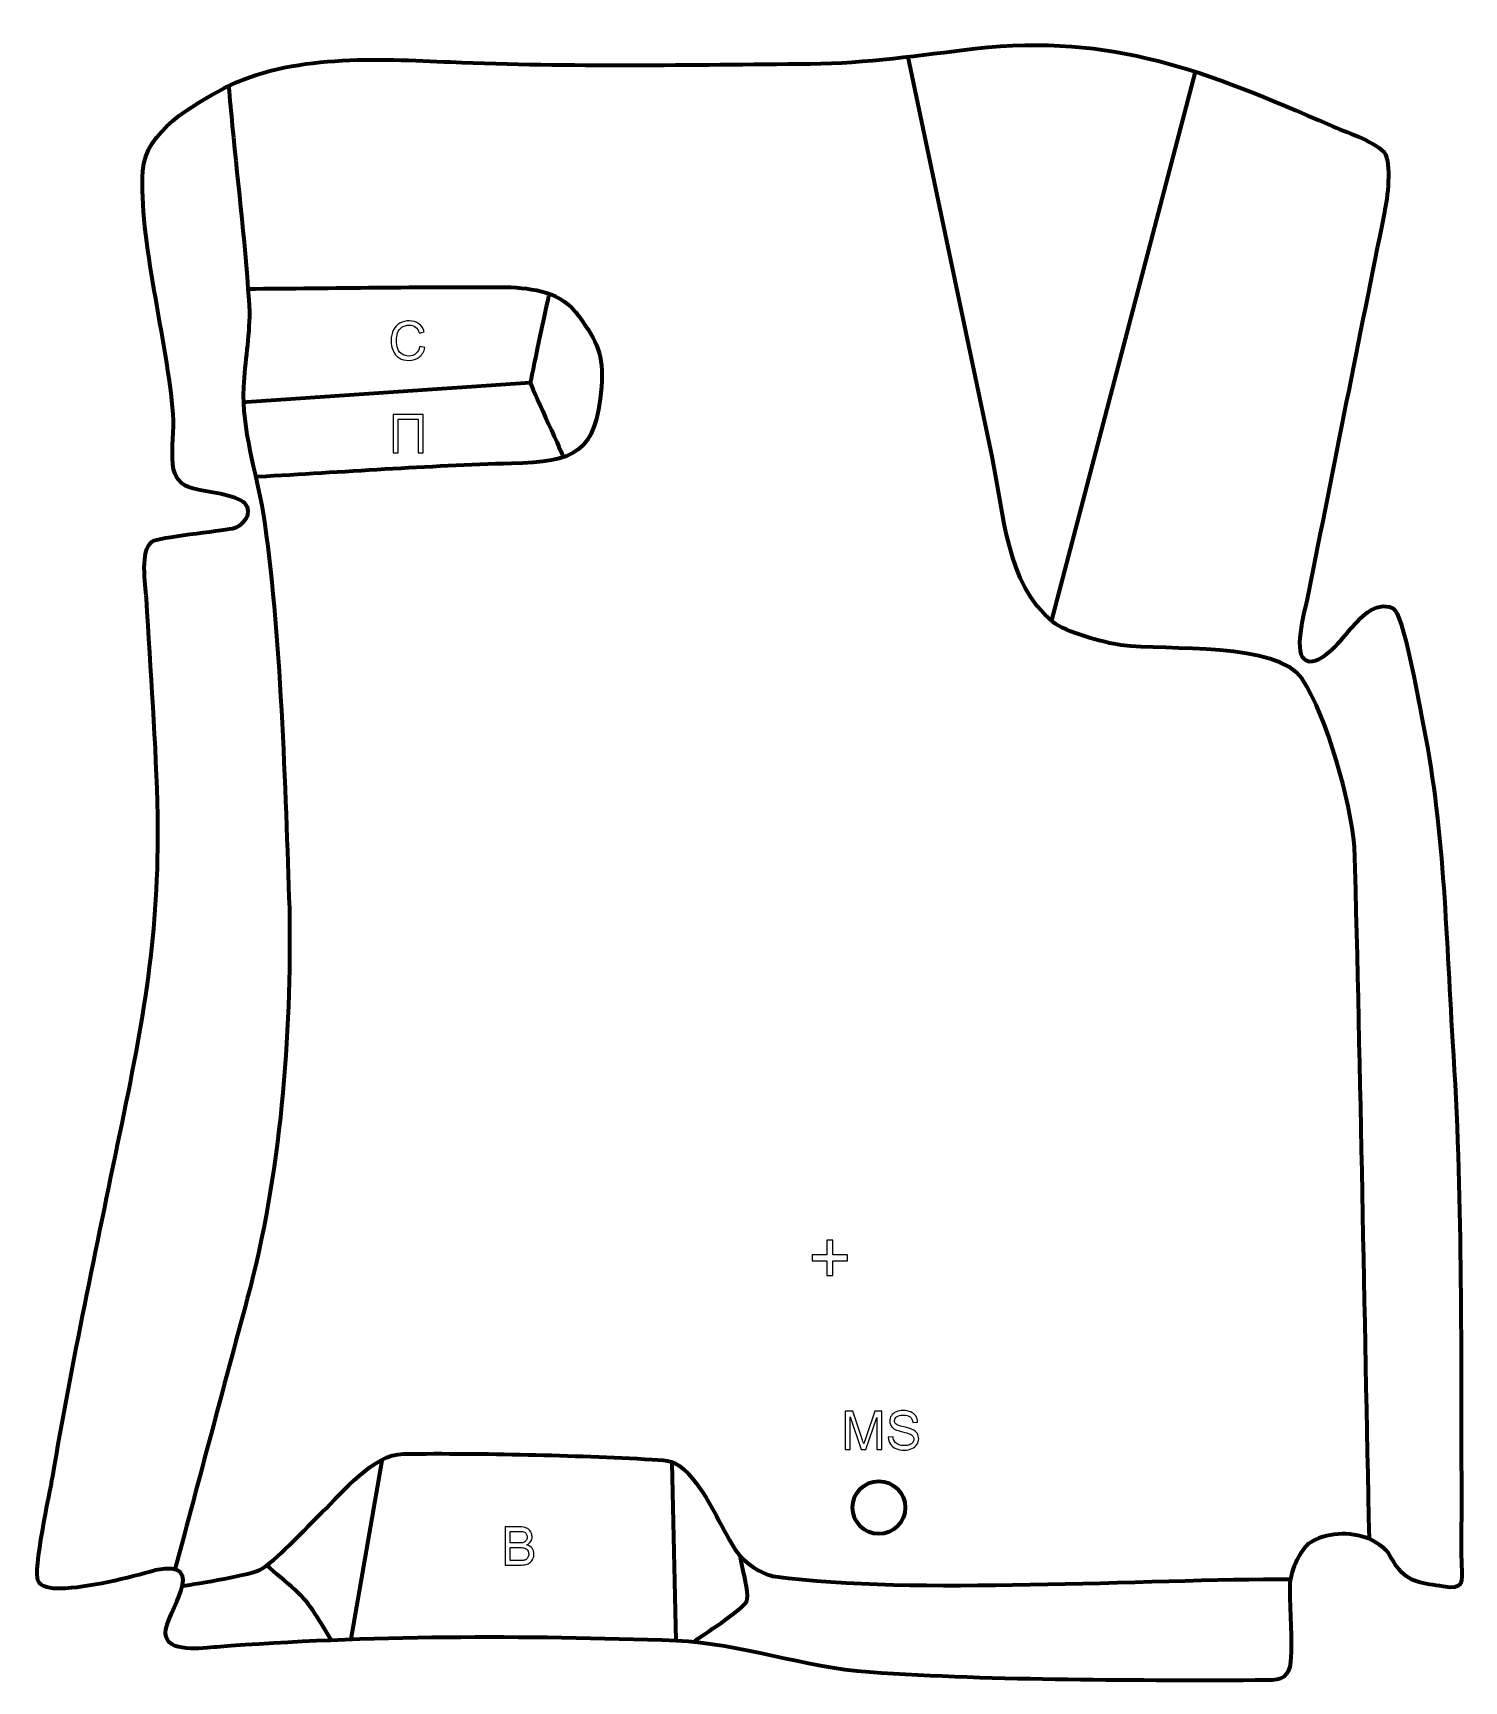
# Model space of a CAD drawing. Header units: millimetres. Extents: x 1280 to 1962, y -88 to 698.
import ezdxf

# ---------------------------------------------------------------- set-up
doc = ezdxf.new("R2010")
doc.units = ezdxf.units.MM
doc.header["$MEASUREMENT"] = 0
doc.layers.add('layer 2', color=7, linetype='Continuous')
doc.layers.add('layer 3', color=7, linetype='Continuous')

msp = doc.modelspace()

# ---------------------------------------------------------------- linework, layer by layer
at = {"layer": 'layer 2', "color": 142, "lineweight": 200}
msp.add_ellipse((1683.2414, -5.1439), major_axis=(12.5574, 0), ratio=0.99999204, dxfattribs=at)
at = {"layer": 'layer 2', "color": 140, "lineweight": 158}
for points, knots in [([(1917.2221, -20.1414), (1914.8527, 89.8872), (1913.1379, 199.9742), (1910.1625, 309.9834), (1910.1625, 309.9834), (1908.0415, 332.4337), (1897.2737, 371.2717), (1885.2095, 390.1704), (1885.2095, 390.1704), (1873.2429, 407.8048), (1821.3615, 403.405), (1798.6459, 406.2041), (1798.6459, 406.2041), (1790.9979, 407.2642), (1772.1445, 412.4286), (1766.3496, 417.1196), (1766.3496, 417.1196), (1743.5858, 436.0132), (1743.1808, 468.7767), (1737.2138, 496.1836), (1737.2138, 496.1836), (1737.2138, 496.1836), (1697.1592, 686.8635), (1697.1592, 686.8635)], [0, 0, 0, 0, 0.14285714, 0.14285714, 0.14285714, 0.14285714, 0.28571429, 0.28571429, 0.28571429, 0.28571429, 0.42857143, 0.42857143, 0.42857143, 0.42857143, 0.57142857, 0.57142857, 0.57142857, 0.57142857, 0.71428571, 0.71428571, 0.71428571, 0.71428571, 1, 1, 1, 1]), ([(1373.0376, 672.8644), (1373.6226, 666.5229), (1374.2076, 660.1812), (1374.7926, 653.8397), (1374.7926, 653.8397), (1377.5264, 624.6307), (1381.4145, 594.5476), (1382.9669, 565.3543), (1382.9669, 565.3543), (1383.0052, 552.5489), (1380.7066, 541.6353), (1380.1109, 529.2837), (1380.1109, 529.2837), (1379.1329, 509.0059), (1386.2541, 488.9886), (1389.4699, 469.0095), (1389.4699, 469.0095), (1397.9459, 415.0793), (1400.1228, 335.659), (1402.0213, 280.6677), (1402.0213, 280.6677), (1403.1284, 219.7295), (1397.8115, 153.3613), (1381.9697, 94.5476), (1381.9697, 94.5476), (1370.3721, 51.4904), (1358.9809, 8.378), (1347.4588, -34.6993)], [0, 0, 0, 0, 0.125, 0.125, 0.125, 0.125, 0.25, 0.25, 0.25, 0.25, 0.375, 0.375, 0.375, 0.375, 0.5, 0.5, 0.5, 0.5, 0.625, 0.625, 0.625, 0.625, 0.75, 0.75, 0.75, 0.75, 1, 1, 1, 1]), ([(1381.9571, 576.1743), (1423.0759, 576.452), (1464.1994, 577.1498), (1505.3194, 576.9969), (1505.3194, 576.9969), (1518.434, 576.516), (1532.0607, 574.6487), (1540.162, 563.1088), (1540.162, 563.1088), (1548.9328, 550.6128), (1551.8694, 545.1322), (1550.9311, 529.3742), (1550.9311, 529.3742), (1548.2328, 497.3744), (1538.2661, 493.7382), (1507.9259, 492.8637), (1507.9259, 492.8637), (1467.9186, 491.7106), (1427.2173, 488.6623), (1387.1804, 486.4853), (1387.1804, 486.4853), (1387.1804, 486.4853), (1386.2266, 486.4335), (1386.2266, 486.4335)], [0, 0, 0, 0, 0.14285714, 0.14285714, 0.14285714, 0.14285714, 0.28571429, 0.28571429, 0.28571429, 0.28571429, 0.42857143, 0.42857143, 0.42857143, 0.42857143, 0.57142857, 0.57142857, 0.57142857, 0.57142857, 0.71428571, 0.71428571, 0.71428571, 0.71428571, 1, 1, 1, 1]), ([(1525.9057, 573.7963), (1524.9494, 569.2959), (1516.9274, 532.4214), (1517.05, 531.2895), (1517.05, 531.2895), (1517.1731, 530.1526), (1530.9701, 499.9849), (1532.6836, 496.1837)], [0, 0, 0, 0, 0.33333333, 0.33333333, 0.33333333, 0.33333333, 1, 1, 1, 1]), ([(1350.9847, -42.5509), (1358.2177, -41.2681), (1384.3739, -37.3605), (1389.0826, -34.2955), (1389.0826, -34.2955), (1398.7248, -27.6248), (1408.8988, -15.8029), (1417.637, -7.4242), (1417.637, -7.4242), (1427.2575, 2.0334), (1442.1862, 20.3164), (1456.5098, 20.4704), (1456.5098, 20.4704), (1494.6796, 20.8812), (1537.1083, 19.8823), (1575.0167, 17.8052), (1575.0167, 17.8052), (1583.2651, 17.3533), (1585.8556, 17.4476), (1592.3607, 11.0074), (1592.3607, 11.0074), (1602.9884, -0.9215), (1606.6733, -12.7069), (1614.8759, -25.41), (1614.8759, -25.41), (1618.5993, -31.1762), (1627.0856, -37.1188), (1633.9161, -38.0422), (1633.9161, -38.0422), (1699.2627, -46.8765), (1810.311, -39.1385), (1880.3449, -39.2632)], [0, 0, 0, 0, 0.11111111, 0.11111111, 0.11111111, 0.11111111, 0.22222222, 0.22222222, 0.22222222, 0.22222222, 0.33333333, 0.33333333, 0.33333333, 0.33333333, 0.44444444, 0.44444444, 0.44444444, 0.44444444, 0.55555556, 0.55555556, 0.55555556, 0.55555556, 0.66666667, 0.66666667, 0.66666667, 0.66666667, 0.77777778, 0.77777778, 0.77777778, 0.77777778, 1, 1, 1, 1]), ([(1594.6882, -69.2872), (1599.6528, -65.7878), (1617.6391, -54.1614), (1620.0869, -50.085), (1620.0869, -50.085), (1621.5397, -47.6659), (1619.13, -38.2155), (1618.5327, -35.3186), (1618.5327, -35.3186), (1618.1001, -33.2203), (1617.6488, -31.1259), (1617.2058, -29.0299)], [0, 0, 0, 0, 0.25, 0.25, 0.25, 0.25, 0.5, 0.5, 0.5, 0.5, 1, 1, 1, 1]), ([(1422.0745, -68.2523), (1416.7768, -59.9771), (1412.1357, -50.9512), (1404.7226, -44.3371), (1404.7226, -44.3371), (1400.2108, -40.3117), (1395.5187, -36.4404), (1390.9421, -32.4798)], [0, 0, 0, 0, 0.33333333, 0.33333333, 0.33333333, 0.33333333, 1, 1, 1, 1])]:
    msp.add_open_spline(points, degree=3, knots=knots, dxfattribs=at)
for points in [[(1834.1156, 679.7075), (1834.1156, 679.7075), (1765.5715, 417.947), (1765.5715, 417.947)], [(1516.8687, 531.2688), (1516.8687, 531.2688), (1379.3174, 521.9662), (1379.3174, 521.9662)], [(1446.1658, 17.3516), (1446.1658, 17.3516), (1431.2753, -67.9023), (1431.2753, -67.9023)], [(1586.5377, -68.7035), (1586.5377, -68.7035), (1584.6758, 16.2012), (1584.6758, 16.2012)]]:
    msp.add_open_spline(points, degree=3, dxfattribs=at)
at = {"layer": 'layer 2', "color": 142}
for points, knots in [([(1464.2816, 548.7074), (1464.2816, 548.7074), (1466.7056, 548.0951), (1466.7056, 548.0951), (1466.7056, 548.0951), (1466.1995, 546.109), (1465.2895, 544.5993), (1463.9754, 543.5574), (1463.9754, 543.5574), (1462.6613, 542.5155), (1461.0538, 541.9924), (1459.1528, 541.9924), (1459.1528, 541.9924), (1457.188, 541.9924), (1455.589, 542.3922), (1454.3557, 543.1959), (1454.3557, 543.1959), (1453.1224, 543.9954), (1452.1868, 545.1564), (1451.5447, 546.6746), (1451.5447, 546.6746), (1450.9025, 548.1971), (1450.5793, 549.8259), (1450.5793, 551.5695), (1450.5793, 551.5695), (1450.5793, 553.4705), (1450.9408, 555.129), (1451.668, 556.5452), (1451.668, 556.5452), (1452.3952, 557.9614), (1453.4286, 559.0373), (1454.7682, 559.773), (1454.7682, 559.773), (1456.1078, 560.5087), (1457.5835, 560.8745), (1459.1911, 560.8745), (1459.1911, 560.8745), (1461.0197, 560.8745), (1462.555, 560.4109), (1463.7968, 559.4796), (1463.7968, 559.4796), (1465.0428, 558.5482), (1465.9104, 557.2426), (1466.3994, 555.5586), (1466.3994, 555.5586), (1466.3994, 555.5586), (1464.0264, 554.9972), (1464.0264, 554.9972), (1464.0264, 554.9972), (1463.6054, 556.3241), (1462.9887, 557.2937), (1462.185, 557.8976), (1462.185, 557.8976), (1461.3812, 558.5057), (1460.3691, 558.8076), (1459.1485, 558.8076), (1459.1485, 558.8076), (1457.7494, 558.8076), (1456.5756, 558.4717), (1455.6358, 557.7998), (1455.6358, 557.7998), (1454.6959, 557.1278), (1454.0325, 556.222), (1453.654, 555.0908), (1453.654, 555.0908), (1453.2713, 553.9553), (1453.0799, 552.7858), (1453.0799, 551.5823), (1453.0799, 551.5823), (1453.0799, 550.03), (1453.3053, 548.6734), (1453.7561, 547.5167), (1453.7561, 547.5167), (1454.2069, 546.3557), (1454.9086, 545.4924), (1455.8612, 544.9183), (1455.8612, 544.9183), (1456.8138, 544.3442), (1457.843, 544.0592), (1458.9529, 544.0592), (1458.9529, 544.0592), (1460.3053, 544.0592), (1461.445, 544.4505), (1462.3806, 545.2287), (1462.3806, 545.2287), (1463.3162, 546.0112), (1463.9499, 547.168), (1464.2816, 548.7074)], [0, 0, 0, 0, 0.04347826, 0.04347826, 0.04347826, 0.04347826, 0.08695652, 0.08695652, 0.08695652, 0.08695652, 0.13043478, 0.13043478, 0.13043478, 0.13043478, 0.17391304, 0.17391304, 0.17391304, 0.17391304, 0.2173913, 0.2173913, 0.2173913, 0.2173913, 0.26086957, 0.26086957, 0.26086957, 0.26086957, 0.30434783, 0.30434783, 0.30434783, 0.30434783, 0.34782609, 0.34782609, 0.34782609, 0.34782609, 0.39130435, 0.39130435, 0.39130435, 0.39130435, 0.43478261, 0.43478261, 0.43478261, 0.43478261, 0.47826087, 0.47826087, 0.47826087, 0.47826087, 0.52173913, 0.52173913, 0.52173913, 0.52173913, 0.56521739, 0.56521739, 0.56521739, 0.56521739, 0.60869565, 0.60869565, 0.60869565, 0.60869565, 0.65217391, 0.65217391, 0.65217391, 0.65217391, 0.69565217, 0.69565217, 0.69565217, 0.69565217, 0.73913043, 0.73913043, 0.73913043, 0.73913043, 0.7826087, 0.7826087, 0.7826087, 0.7826087, 0.82608696, 0.82608696, 0.82608696, 0.82608696, 0.86956522, 0.86956522, 0.86956522, 0.86956522, 0.91304348, 0.91304348, 0.91304348, 0.91304348, 1, 1, 1, 1]), ([(1451.473, 516.1803), (1451.473, 516.1803), (1465.8131, 516.1803), (1465.8131, 516.1803), (1465.8131, 516.1803), (1465.8131, 516.1803), (1465.8131, 497.9106), (1465.8131, 497.9106), (1465.8131, 497.9106), (1465.8131, 497.9106), (1463.3891, 497.9106), (1463.3891, 497.9106), (1463.3891, 497.9106), (1463.3891, 497.9106), (1463.3891, 514.0369), (1463.3891, 514.0369), (1463.3891, 514.0369), (1463.3891, 514.0369), (1453.897, 514.0369), (1453.897, 514.0369), (1453.897, 514.0369), (1453.897, 514.0369), (1453.897, 497.9106), (1453.897, 497.9106), (1453.897, 497.9106), (1453.897, 497.9106), (1451.473, 497.9106), (1451.473, 497.9106), (1451.473, 497.9106), (1451.473, 497.9106), (1451.473, 516.1803), (1451.473, 516.1803)], [0, 0, 0, 0, 0.11111111, 0.11111111, 0.11111111, 0.11111111, 0.22222222, 0.22222222, 0.22222222, 0.22222222, 0.33333333, 0.33333333, 0.33333333, 0.33333333, 0.44444444, 0.44444444, 0.44444444, 0.44444444, 0.55555556, 0.55555556, 0.55555556, 0.55555556, 0.66666667, 0.66666667, 0.66666667, 0.66666667, 0.77777778, 0.77777778, 0.77777778, 0.77777778, 1, 1, 1, 1]), ([(1658.3805, 105.5518), (1658.3805, 105.5518), (1658.3805, 112.4979), (1658.3805, 112.4979), (1658.3805, 112.4979), (1658.3805, 112.4979), (1651.4698, 112.4979), (1651.4698, 112.4979), (1651.4698, 112.4979), (1651.4698, 112.4979), (1651.4698, 115.4039), (1651.4698, 115.4039), (1651.4698, 115.4039), (1651.4698, 115.4039), (1658.3805, 115.4039), (1658.3805, 115.4039), (1658.3805, 115.4039), (1658.3805, 115.4039), (1658.3805, 122.3145), (1658.3805, 122.3145), (1658.3805, 122.3145), (1658.3805, 122.3145), (1661.3219, 122.3145), (1661.3219, 122.3145), (1661.3219, 122.3145), (1661.3219, 122.3145), (1661.3219, 115.4039), (1661.3219, 115.4039), (1661.3219, 115.4039), (1661.3219, 115.4039), (1668.2326, 115.4039), (1668.2326, 115.4039), (1668.2326, 115.4039), (1668.2326, 115.4039), (1668.2326, 112.4979), (1668.2326, 112.4979), (1668.2326, 112.4979), (1668.2326, 112.4979), (1661.3219, 112.4979), (1661.3219, 112.4979), (1661.3219, 112.4979), (1661.3219, 112.4979), (1661.3219, 105.5518), (1661.3219, 105.5518), (1661.3219, 105.5518), (1661.3219, 105.5518), (1658.3805, 105.5518), (1658.3805, 105.5518)], [0, 0, 0, 0, 0.07692308, 0.07692308, 0.07692308, 0.07692308, 0.15384615, 0.15384615, 0.15384615, 0.15384615, 0.23076923, 0.23076923, 0.23076923, 0.23076923, 0.30769231, 0.30769231, 0.30769231, 0.30769231, 0.38461538, 0.38461538, 0.38461538, 0.38461538, 0.46153846, 0.46153846, 0.46153846, 0.46153846, 0.53846154, 0.53846154, 0.53846154, 0.53846154, 0.61538462, 0.61538462, 0.61538462, 0.61538462, 0.69230769, 0.69230769, 0.69230769, 0.69230769, 0.76923077, 0.76923077, 0.76923077, 0.76923077, 0.84615385, 0.84615385, 0.84615385, 0.84615385, 1, 1, 1, 1]), ([(1667.1866, 22.5341), (1667.1866, 22.5341), (1667.1866, 40.8038), (1667.1866, 40.8038), (1667.1866, 40.8038), (1667.1866, 40.8038), (1670.8099, 40.8038), (1670.8099, 40.8038), (1670.8099, 40.8038), (1670.8099, 40.8038), (1675.1307, 27.8713), (1675.1307, 27.8713), (1675.1307, 27.8713), (1675.5305, 26.6677), (1675.8196, 25.7662), (1676.0025, 25.1665), (1676.0025, 25.1665), (1676.2109, 25.83), (1676.5383, 26.8081), (1676.9806, 28.0967), (1676.9806, 28.0967), (1676.9806, 28.0967), (1681.3779, 40.8038), (1681.3779, 40.8038), (1681.3779, 40.8038), (1681.3779, 40.8038), (1684.6143, 40.8038), (1684.6143, 40.8038), (1684.6143, 40.8038), (1684.6143, 40.8038), (1684.6143, 22.5341), (1684.6143, 22.5341), (1684.6143, 22.5341), (1684.6143, 22.5341), (1682.2923, 22.5341), (1682.2923, 22.5341), (1682.2923, 22.5341), (1682.2923, 22.5341), (1682.2923, 37.8184), (1682.2923, 37.8184), (1682.2923, 37.8184), (1682.2923, 37.8184), (1676.9594, 22.5341), (1676.9594, 22.5341), (1676.9594, 22.5341), (1676.9594, 22.5341), (1674.782, 22.5341), (1674.782, 22.5341), (1674.782, 22.5341), (1674.782, 22.5341), (1669.5086, 38.099), (1669.5086, 38.099), (1669.5086, 38.099), (1669.5086, 38.099), (1669.5086, 22.5341), (1669.5086, 22.5341), (1669.5086, 22.5341), (1669.5086, 22.5341), (1667.1866, 22.5341), (1667.1866, 22.5341)], [0, 0, 0, 0, 0.0625, 0.0625, 0.0625, 0.0625, 0.125, 0.125, 0.125, 0.125, 0.1875, 0.1875, 0.1875, 0.1875, 0.25, 0.25, 0.25, 0.25, 0.3125, 0.3125, 0.3125, 0.3125, 0.375, 0.375, 0.375, 0.375, 0.4375, 0.4375, 0.4375, 0.4375, 0.5, 0.5, 0.5, 0.5, 0.5625, 0.5625, 0.5625, 0.5625, 0.625, 0.625, 0.625, 0.625, 0.6875, 0.6875, 0.6875, 0.6875, 0.75, 0.75, 0.75, 0.75, 0.8125, 0.8125, 0.8125, 0.8125, 0.875, 0.875, 0.875, 0.875, 1, 1, 1, 1]), ([(1687.7017, 28.4028), (1687.7017, 28.4028), (1689.9727, 28.607), (1689.9727, 28.607), (1689.9727, 28.607), (1690.079, 27.6884), (1690.3299, 26.9357), (1690.7254, 26.3445), (1690.7254, 26.3445), (1691.1209, 25.7577), (1691.7333, 25.2814), (1692.5626, 24.9156), (1692.5626, 24.9156), (1693.3919, 24.5541), (1694.3275, 24.3713), (1695.3651, 24.3713), (1695.3651, 24.3713), (1696.288, 24.3713), (1697.1003, 24.5074), (1697.8062, 24.7838), (1697.8062, 24.7838), (1698.5122, 25.0602), (1699.0352, 25.4387), (1699.3797, 25.9193), (1699.3797, 25.9193), (1699.7242, 26.3998), (1699.8985, 26.9229), (1699.8985, 27.4843), (1699.8985, 27.4843), (1699.8985, 28.0541), (1699.7327, 28.5517), (1699.401, 28.9812), (1699.401, 28.9812), (1699.0693, 29.4065), (1698.5207, 29.7637), (1697.7552, 30.0572), (1697.7552, 30.0572), (1697.2661, 30.2443), (1696.1817, 30.542), (1694.5018, 30.946), (1694.5018, 30.946), (1692.822, 31.35), (1691.6483, 31.7285), (1690.9763, 32.0857), (1690.9763, 32.0857), (1690.1045, 32.545), (1689.4581, 33.1149), (1689.0329, 33.791), (1689.0329, 33.791), (1688.6033, 34.4672), (1688.3907, 35.2285), (1688.3907, 36.0662), (1688.3907, 36.0662), (1688.3907, 36.9933), (1688.6544, 37.8566), (1689.1774, 38.6561), (1689.1774, 38.6561), (1689.7005, 39.4599), (1690.4618, 40.0681), (1691.4697, 40.4848), (1691.4697, 40.4848), (1692.4733, 40.9016), (1693.5918, 41.11), (1694.8208, 41.11), (1694.8208, 41.11), (1696.1732, 41.11), (1697.3682, 40.8931), (1698.4016, 40.455), (1698.4016, 40.455), (1699.435, 40.0213), (1700.2303, 39.3791), (1700.7874, 38.5286), (1700.7874, 38.5286), (1701.3445, 37.6823), (1701.6422, 36.7212), (1701.6847, 35.6495), (1701.6847, 35.6495), (1701.6847, 35.6495), (1699.3627, 35.4709), (1699.3627, 35.4709), (1699.3627, 35.4709), (1699.2394, 36.6234), (1698.8184, 37.4952), (1698.0996, 38.082), (1698.0996, 38.082), (1697.3809, 38.6732), (1696.3178, 38.9666), (1694.9144, 38.9666), (1694.9144, 38.9666), (1693.4514, 38.9666), (1692.384, 38.6987), (1691.7163, 38.1628), (1691.7163, 38.1628), (1691.0486, 37.627), (1690.7127, 36.9806), (1690.7127, 36.2236), (1690.7127, 36.2236), (1690.7127, 35.5687), (1690.9508, 35.0286), (1691.4229, 34.6033), (1691.4229, 34.6033), (1691.8907, 34.1823), (1693.1027, 33.7443), (1695.0675, 33.302), (1695.0675, 33.302), (1697.0322, 32.8554), (1698.3803, 32.4684), (1699.1118, 32.1367), (1699.1118, 32.1367), (1700.1707, 31.6477), (1700.9575, 31.031), (1701.4635, 30.2783), (1701.4635, 30.2783), (1701.9696, 29.5298), (1702.2205, 28.6665), (1702.2205, 27.6884), (1702.2205, 27.6884), (1702.2205, 26.7145), (1701.9441, 25.8044), (1701.387, 24.9454), (1701.387, 24.9454), (1700.8299, 24.0863), (1700.0346, 23.4187), (1698.9927, 22.9424), (1698.9927, 22.9424), (1697.9508, 22.4661), (1696.7813, 22.2279), (1695.4757, 22.2279), (1695.4757, 22.2279), (1693.8257, 22.2279), (1692.4435, 22.4703), (1691.3293, 22.9509), (1691.3293, 22.9509), (1690.2109, 23.4314), (1689.339, 24.1544), (1688.7054, 25.124), (1688.7054, 25.124), (1688.0675, 26.0894), (1687.7358, 27.1823), (1687.7017, 28.4028)], [0, 0, 0, 0, 0.02777778, 0.02777778, 0.02777778, 0.02777778, 0.05555556, 0.05555556, 0.05555556, 0.05555556, 0.08333333, 0.08333333, 0.08333333, 0.08333333, 0.11111111, 0.11111111, 0.11111111, 0.11111111, 0.13888889, 0.13888889, 0.13888889, 0.13888889, 0.16666667, 0.16666667, 0.16666667, 0.16666667, 0.19444444, 0.19444444, 0.19444444, 0.19444444, 0.22222222, 0.22222222, 0.22222222, 0.22222222, 0.25, 0.25, 0.25, 0.25, 0.27777778, 0.27777778, 0.27777778, 0.27777778, 0.30555556, 0.30555556, 0.30555556, 0.30555556, 0.33333333, 0.33333333, 0.33333333, 0.33333333, 0.36111111, 0.36111111, 0.36111111, 0.36111111, 0.38888889, 0.38888889, 0.38888889, 0.38888889, 0.41666667, 0.41666667, 0.41666667, 0.41666667, 0.44444444, 0.44444444, 0.44444444, 0.44444444, 0.47222222, 0.47222222, 0.47222222, 0.47222222, 0.5, 0.5, 0.5, 0.5, 0.52777778, 0.52777778, 0.52777778, 0.52777778, 0.55555556, 0.55555556, 0.55555556, 0.55555556, 0.58333333, 0.58333333, 0.58333333, 0.58333333, 0.61111111, 0.61111111, 0.61111111, 0.61111111, 0.63888889, 0.63888889, 0.63888889, 0.63888889, 0.66666667, 0.66666667, 0.66666667, 0.66666667, 0.69444444, 0.69444444, 0.69444444, 0.69444444, 0.72222222, 0.72222222, 0.72222222, 0.72222222, 0.75, 0.75, 0.75, 0.75, 0.77777778, 0.77777778, 0.77777778, 0.77777778, 0.80555556, 0.80555556, 0.80555556, 0.80555556, 0.83333333, 0.83333333, 0.83333333, 0.83333333, 0.86111111, 0.86111111, 0.86111111, 0.86111111, 0.88888889, 0.88888889, 0.88888889, 0.88888889, 0.91666667, 0.91666667, 0.91666667, 0.91666667, 0.94444444, 0.94444444, 0.94444444, 0.94444444, 1, 1, 1, 1]), ([(1504.9004, -32.6186), (1504.9004, -32.6186), (1504.9004, -14.3489), (1504.9004, -14.3489), (1504.9004, -14.3489), (1504.9004, -14.3489), (1511.7558, -14.3489), (1511.7558, -14.3489), (1511.7558, -14.3489), (1513.1507, -14.3489), (1514.2691, -14.5318), (1515.1154, -14.9018), (1515.1154, -14.9018), (1515.9575, -15.2718), (1516.6166, -15.8416), (1517.0929, -16.6114), (1517.0929, -16.6114), (1517.5735, -17.3769), (1517.8116, -18.1806), (1517.8116, -19.0227), (1517.8116, -19.0227), (1517.8116, -19.8009), (1517.599, -20.5366), (1517.178, -21.2256), (1517.178, -21.2256), (1516.757, -21.9145), (1516.1191, -22.4716), (1515.2643, -22.8969), (1515.2643, -22.8969), (1516.37, -23.2201), (1517.2205, -23.7729), (1517.8116, -24.5554), (1517.8116, -24.5554), (1518.407, -25.3337), (1518.7047, -26.2565), (1518.7047, -27.3197), (1518.7047, -27.3197), (1518.7047, -28.1788), (1518.5218, -28.974), (1518.1604, -29.7097), (1518.1604, -29.7097), (1517.7989, -30.4455), (1517.3523, -31.0111), (1516.8208, -31.4108), (1516.8208, -31.4108), (1516.2892, -31.8063), (1515.6215, -32.1083), (1514.822, -32.3124), (1514.822, -32.3124), (1514.0182, -32.5165), (1513.0358, -32.6186), (1511.8706, -32.6186), (1511.8706, -32.6186), (1511.8706, -32.6186), (1504.9004, -32.6186), (1504.9004, -32.6186)], [0, 0, 0, 0, 0.06666667, 0.06666667, 0.06666667, 0.06666667, 0.13333333, 0.13333333, 0.13333333, 0.13333333, 0.2, 0.2, 0.2, 0.2, 0.26666667, 0.26666667, 0.26666667, 0.26666667, 0.33333333, 0.33333333, 0.33333333, 0.33333333, 0.4, 0.4, 0.4, 0.4, 0.46666667, 0.46666667, 0.46666667, 0.46666667, 0.53333333, 0.53333333, 0.53333333, 0.53333333, 0.6, 0.6, 0.6, 0.6, 0.66666667, 0.66666667, 0.66666667, 0.66666667, 0.73333333, 0.73333333, 0.73333333, 0.73333333, 0.8, 0.8, 0.8, 0.8, 0.86666667, 0.86666667, 0.86666667, 0.86666667, 1, 1, 1, 1]), ([(1507.3244, -22.0293), (1507.3244, -22.0293), (1511.2752, -22.0293), (1511.2752, -22.0293), (1511.2752, -22.0293), (1512.3469, -22.0293), (1513.1166, -21.957), (1513.5802, -21.8167), (1513.5802, -21.8167), (1514.1968, -21.6338), (1514.6604, -21.3276), (1514.9708, -20.9024), (1514.9708, -20.9024), (1515.2813, -20.4771), (1515.4386, -19.9455), (1515.4386, -19.3033), (1515.4386, -19.3033), (1515.4386, -18.6952), (1515.294, -18.1594), (1515.0006, -17.7001), (1515.0006, -17.7001), (1514.7114, -17.2365), (1514.2946, -16.9176), (1513.7545, -16.7475), (1513.7545, -16.7475), (1513.2145, -16.5774), (1512.2874, -16.4923), (1510.9775, -16.4923), (1510.9775, -16.4923), (1510.9775, -16.4923), (1507.3244, -16.4923), (1507.3244, -16.4923), (1507.3244, -16.4923), (1507.3244, -16.4923), (1507.3244, -22.0293), (1507.3244, -22.0293)], [0, 0, 0, 0, 0.1, 0.1, 0.1, 0.1, 0.2, 0.2, 0.2, 0.2, 0.3, 0.3, 0.3, 0.3, 0.4, 0.4, 0.4, 0.4, 0.5, 0.5, 0.5, 0.5, 0.6, 0.6, 0.6, 0.6, 0.7, 0.7, 0.7, 0.7, 0.8, 0.8, 0.8, 0.8, 1, 1, 1, 1]), ([(1507.3244, -30.4752), (1507.3244, -30.4752), (1511.8748, -30.4752), (1511.8748, -30.4752), (1511.8748, -30.4752), (1512.6573, -30.4752), (1513.2059, -30.4455), (1513.5249, -30.3859), (1513.5249, -30.3859), (1514.0778, -30.2881), (1514.5456, -30.1223), (1514.9198, -29.8884), (1514.9198, -29.8884), (1515.294, -29.6545), (1515.6002, -29.3142), (1515.8426, -28.8677), (1515.8426, -28.8677), (1516.085, -28.4212), (1516.2041, -27.9066), (1516.2041, -27.324), (1516.2041, -27.324), (1516.2041, -26.6393), (1516.0297, -26.0482), (1515.6768, -25.5421), (1515.6768, -25.5421), (1515.3281, -25.036), (1514.8432, -24.683), (1514.2223, -24.4789), (1514.2223, -24.4789), (1513.6057, -24.2748), (1512.7126, -24.1727), (1511.5516, -24.1727), (1511.5516, -24.1727), (1511.5516, -24.1727), (1507.3244, -24.1727), (1507.3244, -24.1727), (1507.3244, -24.1727), (1507.3244, -24.1727), (1507.3244, -30.4752), (1507.3244, -30.4752)], [0, 0, 0, 0, 0.09090909, 0.09090909, 0.09090909, 0.09090909, 0.18181818, 0.18181818, 0.18181818, 0.18181818, 0.27272727, 0.27272727, 0.27272727, 0.27272727, 0.36363636, 0.36363636, 0.36363636, 0.36363636, 0.45454545, 0.45454545, 0.45454545, 0.45454545, 0.54545455, 0.54545455, 0.54545455, 0.54545455, 0.63636364, 0.63636364, 0.63636364, 0.63636364, 0.72727273, 0.72727273, 0.72727273, 0.72727273, 0.81818182, 0.81818182, 0.81818182, 0.81818182, 1, 1, 1, 1])]:
    msp.add_open_spline(points, degree=3, knots=knots, dxfattribs=at)
at = {"layer": 'layer 3', "color": 242, "lineweight": 158}
msp.add_open_spline([(1346.6243, 516.1957), (1347.2117, 508.874), (1345.747, 500.6065), (1346.4283, 492.3955), (1346.4283, 492.3955), (1346.9403, 486.2243), (1350.1582, 482.2964), (1356.0936, 480.8642), (1356.0936, 480.8642), (1362.2633, 479.3755), (1376.7361, 477.9422), (1380.9645, 473.8003), (1380.9645, 473.8003), (1384.8011, 469.2254), (1380.2981, 463.1386), (1374.9171, 461.8271), (1374.9171, 461.8271), (1368.7832, 460.7203), (1339.4359, 457.6609), (1336.6048, 455.663), (1336.6048, 455.663), (1330.6281, 451.4452), (1333.4613, 435.2923), (1333.8521, 428.5349), (1333.8521, 428.5349), (1335.8366, 394.2578), (1338.5895, 359.1746), (1339.2166, 324.9095), (1339.2166, 324.9095), (1340.1905, 268.146), (1332.4447, 227.4881), (1321.174, 172.9438), (1321.174, 172.9438), (1309.891, 118.4506), (1298.4504, 64.5382), (1289.1422, 9.6321), (1289.1422, 9.6321), (1287.682, 1.8006), (1279.715, -35.3628), (1282.1973, -40.1721), (1282.1973, -40.1721), (1283.7249, -43.1316), (1288.0107, -43.9242), (1292.7168, -43.8115), (1292.7168, -43.8115), (1305.8079, -43.4992), (1325.4894, -38.7388), (1338.1173, -35.0214), (1338.1173, -35.0214), (1364.8366, -29.8089), (1342.6837, -55.5758), (1342.9524, -65.118), (1342.9524, -65.118), (1343.2253, -74.8067), (1360.956, -72.1714), (1367.3291, -71.6917), (1367.3291, -71.6917), (1439.4857, -66.0654), (1514.1669, -66.1408), (1586.5377, -68.7035), (1586.5377, -68.7035), (1617.4519, -70.078), (1647.1928, -81.4558), (1678.6844, -83.7072), (1678.6844, -83.7072), (1739.6156, -87.8949), (1807.0976, -87.6407), (1868.5558, -87.5478), (1868.5558, -87.5478), (1875.334, -87.5376), (1878.9237, -85.8823), (1879.5895, -78.7429), (1879.5895, -78.7429), (1880.5756, -66.3171), (1879.0784, -54.7442), (1879.2136, -42.4784), (1879.2136, -42.4784), (1879.5389, -35.8997), (1883.1197, -26.9594), (1888.0628, -22.5152), (1888.0628, -22.5152), (1896.7835, -16.688), (1907.5678, -16.501), (1917.2221, -20.1414), (1917.2221, -20.1414), (1925.5347, -24.2857), (1925.6669, -25.9287), (1930.0426, -33.0311), (1930.0426, -33.0311), (1936.2582, -41.4043), (1942.8973, -41.238), (1952.4762, -42.8267), (1952.4762, -42.8267), (1962.3693, -44.4676), (1961.3737, -41.0721), (1961.1539, -32.5289), (1961.1539, -32.5289), (1960.8623, -21.1964), (1961.1731, -9.3107), (1961.1223, 2.1094), (1961.1223, 2.1094), (1960.796, 75.454), (1961.6667, 143.8777), (1956.9101, 217.1978), (1956.9101, 217.1978), (1953.4446, 271.2062), (1953.1101, 319.2868), (1942.0444, 372.3845), (1942.0444, 372.3845), (1940.4232, 380.2952), (1933.5969, 421.0397), (1928.3864, 423.8158), (1928.3864, 423.8158), (1919.9361, 427.7), (1912.2414, 418.5453), (1907.3094, 412.8673), (1907.3094, 412.8673), (1903.7923, 408.7706), (1892.3199, 394.2455), (1886.0489, 399.6005), (1886.0489, 399.6005), (1880.8563, 404.0346), (1886.7678, 424.1418), (1888.1911, 431.3336), (1888.1911, 431.3336), (1900.1597, 491.8125), (1912.2113, 552.2737), (1924.4103, 612.7065), (1924.4103, 612.7065), (1925.6947, 619.0683), (1928.1022, 636.0895), (1924.2188, 641.2815), (1924.2188, 641.2815), (1918.6127, 647.0285), (1906.1907, 650.797), (1898.5092, 654.1531), (1898.5092, 654.1531), (1839.8941, 679.7497), (1794.7383, 698.1913), (1729.1539, 690.747), (1729.1539, 690.747), (1702.3517, 687.6404), (1677.7338, 683.7589), (1650.5396, 683.5321), (1650.5396, 683.5321), (1593.0297, 683.0284), (1536.4906, 681.9079), (1478.9454, 684.3578), (1478.9454, 684.3578), (1444.4037, 685.8321), (1402.3918, 688.2848), (1370.9803, 671.8202), (1370.9803, 671.8202), (1356.1658, 664.0063), (1333.2333, 651.2295), (1332.0931, 632.4335), (1332.0931, 632.4335), (1330.1675, 600.6871), (1343.8418, 550.8806), (1346.6243, 516.1957)], degree=3, knots=[0, 0, 0, 0, 0.02439024, 0.02439024, 0.02439024, 0.02439024, 0.04878049, 0.04878049, 0.04878049, 0.04878049, 0.07317073, 0.07317073, 0.07317073, 0.07317073, 0.09756098, 0.09756098, 0.09756098, 0.09756098, 0.12195122, 0.12195122, 0.12195122, 0.12195122, 0.14634146, 0.14634146, 0.14634146, 0.14634146, 0.17073171, 0.17073171, 0.17073171, 0.17073171, 0.19512195, 0.19512195, 0.19512195, 0.19512195, 0.2195122, 0.2195122, 0.2195122, 0.2195122, 0.24390244, 0.24390244, 0.24390244, 0.24390244, 0.26829268, 0.26829268, 0.26829268, 0.26829268, 0.29268293, 0.29268293, 0.29268293, 0.29268293, 0.31707317, 0.31707317, 0.31707317, 0.31707317, 0.34146341, 0.34146341, 0.34146341, 0.34146341, 0.36585366, 0.36585366, 0.36585366, 0.36585366, 0.3902439, 0.3902439, 0.3902439, 0.3902439, 0.41463415, 0.41463415, 0.41463415, 0.41463415, 0.43902439, 0.43902439, 0.43902439, 0.43902439, 0.46341463, 0.46341463, 0.46341463, 0.46341463, 0.48780488, 0.48780488, 0.48780488, 0.48780488, 0.51219512, 0.51219512, 0.51219512, 0.51219512, 0.53658537, 0.53658537, 0.53658537, 0.53658537, 0.56097561, 0.56097561, 0.56097561, 0.56097561, 0.58536585, 0.58536585, 0.58536585, 0.58536585, 0.6097561, 0.6097561, 0.6097561, 0.6097561, 0.63414634, 0.63414634, 0.63414634, 0.63414634, 0.65853659, 0.65853659, 0.65853659, 0.65853659, 0.68292683, 0.68292683, 0.68292683, 0.68292683, 0.70731707, 0.70731707, 0.70731707, 0.70731707, 0.73170732, 0.73170732, 0.73170732, 0.73170732, 0.75609756, 0.75609756, 0.75609756, 0.75609756, 0.7804878, 0.7804878, 0.7804878, 0.7804878, 0.80487805, 0.80487805, 0.80487805, 0.80487805, 0.82926829, 0.82926829, 0.82926829, 0.82926829, 0.85365854, 0.85365854, 0.85365854, 0.85365854, 0.87804878, 0.87804878, 0.87804878, 0.87804878, 0.90243902, 0.90243902, 0.90243902, 0.90243902, 0.92682927, 0.92682927, 0.92682927, 0.92682927, 0.95121951, 0.95121951, 0.95121951, 0.95121951, 1, 1, 1, 1], dxfattribs=at)

doc.saveas('drawing.dxf')
